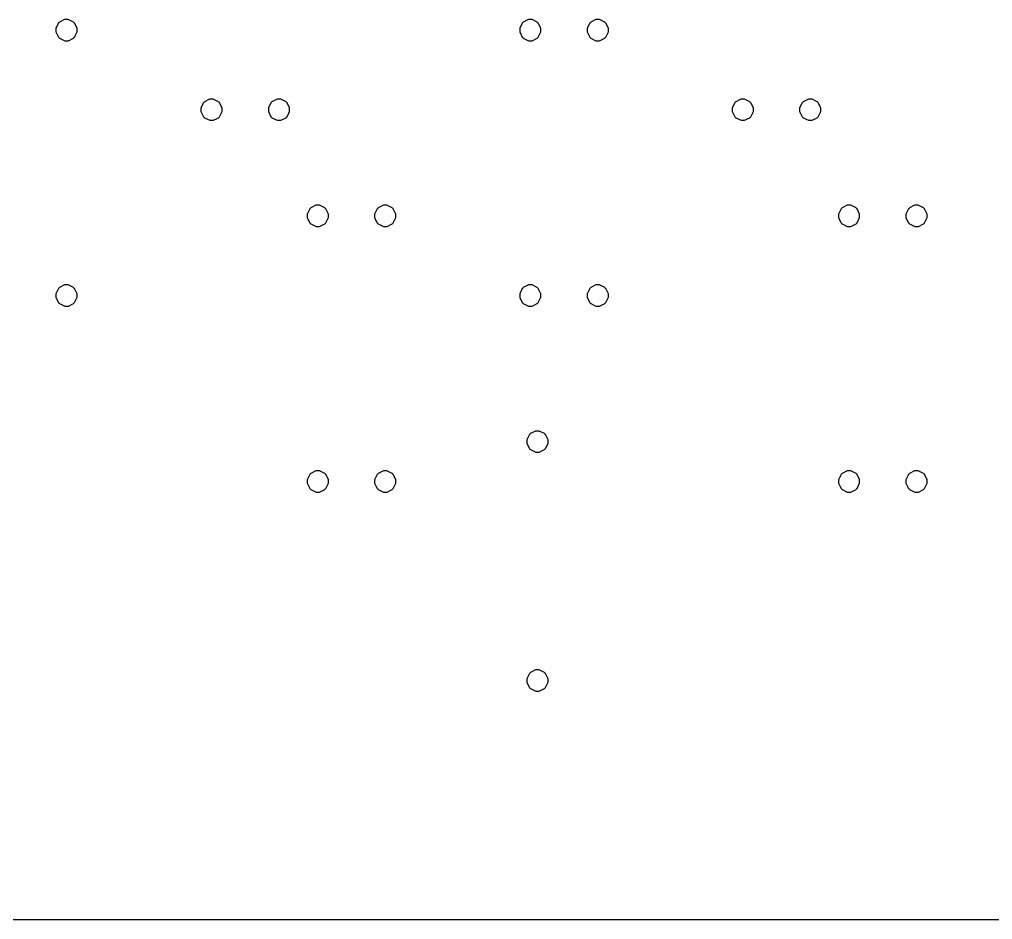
# Model space of a CAD drawing. Extents: x 0 to 294, y 0 to 70.
# Drawn here: x 74 to 110.63, y 0 to 33.9 of the extents above; entities that cross this region are included whole.
import ezdxf

# ---------------------------------------------------------------- set-up
doc = ezdxf.new("R2010")
doc.units = 0
doc.layers.get('0').update_dxf_attribs({"linetype": 'CONTINUOUS'})

msp = doc.modelspace()

# ---------------------------------------------------------------- linework, layer by layer
at = {"color": 0}
for p, q in [((75.4683, 33.7647), (75.3703, 33.5662)), ((75.4874, 33.7826), (75.4683, 33.7647)), ((75.5054, 33.8019), (75.4874, 33.7826)), ((75.6984, 33.8998), (75.5054, 33.8019)), ((75.77, 33.8998), (75.6984, 33.8998)), ((75.8349, 33.8998), (75.77, 33.8998)), ((76.0331, 33.8019), (75.8349, 33.8998)), ((76.0525, 33.7826), (76.0331, 33.8019)), ((76.0705, 33.7647), (76.0525, 33.7826)), ((76.1697, 33.5718), (76.0705, 33.7647)), ((92.928, 33.7647), (92.8303, 33.5662)), ((92.9474, 33.7826), (92.928, 33.7647)), ((92.9651, 33.8019), (92.9474, 33.7826)), ((93.158, 33.8998), (92.9651, 33.8019)), ((93.2296, 33.8998), (93.158, 33.8998)), ((93.2946, 33.8998), (93.2296, 33.8998)), ((93.4932, 33.8019), (93.2946, 33.8998)), ((93.5122, 33.7826), (93.4932, 33.8019)), ((93.5302, 33.7647), (93.5122, 33.7826)), ((93.6293, 33.5718), (93.5302, 33.7647)), ((95.4677, 33.7647), (95.3699, 33.5662)), ((95.4871, 33.7826), (95.4677, 33.7647)), ((95.5051, 33.8019), (95.4871, 33.7826)), ((95.698, 33.8998), (95.5051, 33.8019)), ((95.7696, 33.8998), (95.698, 33.8998)), ((95.8356, 33.8998), (95.7696, 33.8998)), ((96.0342, 33.8019), (95.8356, 33.8998)), ((96.0533, 33.7826), (96.0342, 33.8019)), ((96.0713, 33.7647), (96.0533, 33.7826)), ((96.1704, 33.5718), (96.0713, 33.7647)), ((75.3703, 33.5662), (75.3703, 33.5001)), ((75.3703, 33.5001), (75.3703, 33.4298)), ((75.3703, 33.4298), (75.4683, 33.2369)), ((76.0705, 33.2369), (76.1697, 33.4353)), ((76.1697, 33.5001), (76.1697, 33.5718)), ((76.1697, 33.4353), (76.1697, 33.5001)), ((92.8303, 33.5662), (92.8303, 33.5001)), ((92.8303, 33.5001), (92.8303, 33.4298)), ((92.8303, 33.4298), (92.928, 33.2369)), ((93.5302, 33.2369), (93.6293, 33.4353)), ((93.6293, 33.5001), (93.6293, 33.5718)), ((93.6293, 33.4353), (93.6293, 33.5001)), ((95.3699, 33.5662), (95.3699, 33.5001)), ((95.3699, 33.5001), (95.3699, 33.4298)), ((95.3699, 33.4298), (95.4677, 33.2369)), ((96.0713, 33.2369), (96.1704, 33.4353)), ((96.1704, 33.5001), (96.1704, 33.5718)), ((96.1704, 33.4353), (96.1704, 33.5001)), ((75.4683, 33.2369), (75.4874, 33.2176)), ((75.4874, 33.2176), (75.5054, 33.1997)), ((75.5054, 33.1997), (75.704, 33.1005)), ((75.704, 33.1005), (75.77, 33.1005)), ((75.77, 33.1005), (75.8402, 33.1005)), ((75.8402, 33.1005), (76.0331, 33.1997)), ((76.0331, 33.1997), (76.0525, 33.2176)), ((76.0525, 33.2176), (76.0705, 33.2369)), ((92.928, 33.2369), (92.9474, 33.2176)), ((92.9474, 33.2176), (92.9651, 33.1997)), ((92.9651, 33.1997), (93.1637, 33.1005)), ((93.1637, 33.1005), (93.2296, 33.1005)), ((93.2296, 33.1005), (93.3002, 33.1005)), ((93.3002, 33.1005), (93.4932, 33.1997)), ((93.4932, 33.1997), (93.5122, 33.2176)), ((93.5122, 33.2176), (93.5302, 33.2369)), ((95.4677, 33.2369), (95.4871, 33.2176)), ((95.4871, 33.2176), (95.5051, 33.1997)), ((95.5051, 33.1997), (95.7033, 33.1005)), ((95.7033, 33.1005), (95.7696, 33.1005)), ((95.7696, 33.1005), (95.8398, 33.1005)), ((95.8398, 33.1005), (96.0342, 33.1997)), ((96.0342, 33.1997), (96.0533, 33.2176)), ((96.0533, 33.2176), (96.0713, 33.2369)), ((80.9473, 30.7826), (80.9279, 30.7647)), ((80.9653, 30.8019), (80.9473, 30.7826)), ((81.1583, 30.8997), (80.9653, 30.8019)), ((81.2299, 30.8997), (81.1583, 30.8997)), ((81.2945, 30.8997), (81.2299, 30.8997)), ((81.4931, 30.8019), (81.2945, 30.8997)), ((81.5125, 30.7826), (81.4931, 30.8019)), ((81.5301, 30.7647), (81.5125, 30.7826)), ((83.487, 30.7826), (83.4679, 30.7647)), ((83.505, 30.8019), (83.487, 30.7826)), ((83.6979, 30.8997), (83.505, 30.8019)), ((83.7696, 30.8997), (83.6979, 30.8997)), ((83.8359, 30.8997), (83.7696, 30.8997)), ((84.0341, 30.8019), (83.8359, 30.8997)), ((84.0535, 30.7826), (84.0341, 30.8019)), ((84.0715, 30.7647), (84.0535, 30.7826)), ((100.947, 30.7826), (100.928, 30.7647)), ((100.965, 30.8019), (100.947, 30.7826)), ((101.158, 30.8997), (100.965, 30.8019)), ((101.229, 30.8997), (101.158, 30.8997)), ((101.296, 30.8997), (101.229, 30.8997)), ((101.494, 30.8019), (101.296, 30.8997)), ((101.513, 30.7826), (101.494, 30.8019)), ((101.531, 30.7647), (101.513, 30.7826)), ((103.487, 30.7826), (103.467, 30.7647)), ((103.504, 30.8019), (103.487, 30.7826)), ((103.699, 30.8997), (103.504, 30.8019)), ((103.77, 30.8997), (103.699, 30.8997)), ((103.835, 30.8997), (103.77, 30.8997)), ((104.033, 30.8019), (103.835, 30.8997)), ((104.053, 30.7826), (104.033, 30.8019)), ((104.071, 30.7647), (104.053, 30.7826)), ((80.9279, 30.7647), (80.8302, 30.5663)), ((80.8302, 30.5663), (80.8302, 30.5001)), ((80.8302, 30.5001), (80.8302, 30.4298)), ((80.8302, 30.4298), (80.9279, 30.2369)), ((81.6296, 30.5718), (81.5301, 30.7647)), ((81.5301, 30.2369), (81.6296, 30.4353)), ((81.6296, 30.5001), (81.6296, 30.5718)), ((81.6296, 30.4353), (81.6296, 30.5001)), ((83.4679, 30.7647), (83.3699, 30.5663)), ((83.3699, 30.5663), (83.3699, 30.5001)), ((83.3699, 30.5001), (83.3699, 30.4298)), ((83.3699, 30.4298), (83.4679, 30.2369)), ((84.1707, 30.5718), (84.0715, 30.7647)), ((84.0715, 30.2369), (84.1707, 30.4353)), ((84.1707, 30.5001), (84.1707, 30.5718)), ((84.1707, 30.4353), (84.1707, 30.5001)), ((100.928, 30.7647), (100.83, 30.5663)), ((100.83, 30.5663), (100.83, 30.5001)), ((100.83, 30.5001), (100.83, 30.4298)), ((100.83, 30.4298), (100.928, 30.2369)), ((101.63, 30.5718), (101.531, 30.7647)), ((101.531, 30.2369), (101.63, 30.4353)), ((101.63, 30.5001), (101.63, 30.5718)), ((101.63, 30.4353), (101.63, 30.5001)), ((103.467, 30.7647), (103.37, 30.5663)), ((103.37, 30.5663), (103.37, 30.5001)), ((103.37, 30.5001), (103.37, 30.4298)), ((103.37, 30.4298), (103.467, 30.2369)), ((104.17, 30.5718), (104.071, 30.7647)), ((104.071, 30.2369), (104.17, 30.4353)), ((104.17, 30.5001), (104.17, 30.5718)), ((104.17, 30.4353), (104.17, 30.5001)), ((80.9279, 30.2369), (80.9473, 30.2176)), ((80.9473, 30.2176), (80.9653, 30.1997)), ((80.9653, 30.1997), (81.1636, 30.1005)), ((81.1636, 30.1005), (81.2299, 30.1005)), ((81.2299, 30.1005), (81.3001, 30.1005)), ((81.3001, 30.1005), (81.4931, 30.1997)), ((81.4931, 30.1997), (81.5125, 30.2176)), ((81.5125, 30.2176), (81.5301, 30.2369)), ((83.4679, 30.2369), (83.487, 30.2176)), ((83.487, 30.2176), (83.505, 30.1997)), ((83.505, 30.1997), (83.7036, 30.1005)), ((83.7036, 30.1005), (83.7696, 30.1005)), ((83.7696, 30.1005), (83.8398, 30.1005)), ((83.8398, 30.1005), (84.0341, 30.1997)), ((84.0341, 30.1997), (84.0535, 30.2176)), ((84.0535, 30.2176), (84.0715, 30.2369)), ((100.928, 30.2369), (100.947, 30.2176)), ((100.947, 30.2176), (100.965, 30.1997)), ((100.965, 30.1997), (101.163, 30.1005)), ((101.163, 30.1005), (101.229, 30.1005)), ((101.229, 30.1005), (101.299, 30.1005)), ((101.299, 30.1005), (101.494, 30.1997)), ((101.494, 30.1997), (101.513, 30.2176)), ((101.513, 30.2176), (101.531, 30.2369)), ((103.467, 30.2369), (103.487, 30.2176)), ((103.487, 30.2176), (103.504, 30.1997)), ((103.504, 30.1997), (103.703, 30.1005)), ((103.703, 30.1005), (103.77, 30.1005)), ((103.77, 30.1005), (103.841, 30.1005)), ((103.841, 30.1005), (104.033, 30.1997)), ((104.033, 30.1997), (104.053, 30.2176)), ((104.053, 30.2176), (104.071, 30.2369)), ((84.9284, 26.7643), (84.8293, 26.5658)), ((84.9478, 26.7822), (84.9284, 26.7643)), ((84.9658, 26.8015), (84.9478, 26.7822)), ((85.1588, 26.8993), (84.9658, 26.8015)), ((85.2304, 26.8993), (85.1588, 26.8993)), ((85.295, 26.8993), (85.2304, 26.8993)), ((85.4936, 26.8015), (85.295, 26.8993)), ((85.5126, 26.7822), (85.4936, 26.8015)), ((85.5306, 26.7643), (85.5126, 26.7822)), ((85.6297, 26.5713), (85.5306, 26.7643)), ((87.4681, 26.7643), (87.3704, 26.5658)), ((87.4875, 26.7822), (87.4681, 26.7643)), ((87.5055, 26.8015), (87.4875, 26.7822)), ((87.6984, 26.8993), (87.5055, 26.8015)), ((87.7701, 26.8993), (87.6984, 26.8993)), ((87.8346, 26.8993), (87.7701, 26.8993)), ((88.0332, 26.8015), (87.8346, 26.8993)), ((88.0526, 26.7822), (88.0332, 26.8015)), ((88.0703, 26.7643), (88.0526, 26.7822)), ((88.1697, 26.5713), (88.0703, 26.7643)), ((104.928, 26.7643), (104.83, 26.5658)), ((104.947, 26.7822), (104.928, 26.7643)), ((104.965, 26.8015), (104.947, 26.7822)), ((105.158, 26.8993), (104.965, 26.8015)), ((105.23, 26.8993), (105.158, 26.8993)), ((105.295, 26.8993), (105.23, 26.8993)), ((105.493, 26.8015), (105.295, 26.8993)), ((105.512, 26.7822), (105.493, 26.8015)), ((105.53, 26.7643), (105.512, 26.7822)), ((105.629, 26.5713), (105.53, 26.7643)), ((107.468, 26.7643), (107.37, 26.5658)), ((107.487, 26.7822), (107.468, 26.7643)), ((107.505, 26.8015), (107.487, 26.7822)), ((107.698, 26.8993), (107.505, 26.8015)), ((107.769, 26.8993), (107.698, 26.8993)), ((107.836, 26.8993), (107.769, 26.8993)), ((108.034, 26.8015), (107.836, 26.8993)), ((108.053, 26.7822), (108.034, 26.8015)), ((108.071, 26.7643), (108.053, 26.7822)), ((108.17, 26.5713), (108.071, 26.7643)), ((84.8293, 26.5658), (84.8293, 26.4997)), ((84.8293, 26.4997), (84.8293, 26.4294)), ((84.8293, 26.4294), (84.9284, 26.2365)), ((85.5306, 26.2365), (85.6297, 26.4349)), ((85.6297, 26.4997), (85.6297, 26.5713)), ((85.6297, 26.4349), (85.6297, 26.4997)), ((87.3704, 26.5658), (87.3704, 26.4997)), ((87.3704, 26.4997), (87.3704, 26.4294)), ((87.3704, 26.4294), (87.4681, 26.2365)), ((88.0703, 26.2365), (88.1697, 26.4349)), ((88.1697, 26.4997), (88.1697, 26.5713)), ((88.1697, 26.4349), (88.1697, 26.4997)), ((104.83, 26.5658), (104.83, 26.4997)), ((104.83, 26.4997), (104.83, 26.4294)), ((104.83, 26.4294), (104.928, 26.2365)), ((105.53, 26.2365), (105.629, 26.4349)), ((105.629, 26.4997), (105.629, 26.5713)), ((105.629, 26.4349), (105.629, 26.4997)), ((107.37, 26.5658), (107.37, 26.4997)), ((107.37, 26.4997), (107.37, 26.4294)), ((107.37, 26.4294), (107.468, 26.2365)), ((108.071, 26.2365), (108.17, 26.4349)), ((108.17, 26.4997), (108.17, 26.5713)), ((108.17, 26.4349), (108.17, 26.4997)), ((84.9284, 26.2365), (84.9478, 26.2172)), ((84.9478, 26.2172), (84.9658, 26.1993)), ((84.9658, 26.1993), (85.1641, 26.1001)), ((85.1641, 26.1001), (85.2304, 26.1001)), ((85.2304, 26.1001), (85.3006, 26.1001)), ((85.3006, 26.1001), (85.4936, 26.1993)), ((85.4936, 26.1993), (85.5126, 26.2172)), ((85.5126, 26.2172), (85.5306, 26.2365)), ((87.4681, 26.2365), (87.4875, 26.2172)), ((87.4875, 26.2172), (87.5055, 26.1993)), ((87.5055, 26.1993), (87.7037, 26.1001)), ((87.7037, 26.1001), (87.7701, 26.1001)), ((87.7701, 26.1001), (87.8403, 26.1001)), ((87.8403, 26.1001), (88.0332, 26.1993)), ((88.0332, 26.1993), (88.0526, 26.2172)), ((88.0526, 26.2172), (88.0703, 26.2365)), ((104.928, 26.2365), (104.947, 26.2172)), ((104.947, 26.2172), (104.965, 26.1993)), ((104.965, 26.1993), (105.164, 26.1001)), ((105.164, 26.1001), (105.23, 26.1001)), ((105.23, 26.1001), (105.3, 26.1001)), ((105.3, 26.1001), (105.493, 26.1993)), ((105.493, 26.1993), (105.512, 26.2172)), ((105.512, 26.2172), (105.53, 26.2365)), ((107.468, 26.2365), (107.487, 26.2172)), ((107.487, 26.2172), (107.505, 26.1993)), ((107.505, 26.1993), (107.703, 26.1001)), ((107.703, 26.1001), (107.769, 26.1001)), ((107.769, 26.1001), (107.84, 26.1001)), ((107.84, 26.1001), (108.034, 26.1993)), ((108.034, 26.1993), (108.053, 26.2172)), ((108.053, 26.2172), (108.071, 26.2365)), ((75.6984, 23.8993), (75.5054, 23.8015)), ((75.77, 23.8993), (75.6984, 23.8993)), ((75.8349, 23.8993), (75.77, 23.8993)), ((76.0331, 23.8015), (75.8349, 23.8993)), ((93.158, 23.8993), (92.9651, 23.8015)), ((93.2296, 23.8993), (93.158, 23.8993)), ((93.2946, 23.8993), (93.2296, 23.8993)), ((93.4932, 23.8015), (93.2946, 23.8993)), ((95.698, 23.8993), (95.5051, 23.8015)), ((95.7696, 23.8993), (95.698, 23.8993)), ((95.8356, 23.8993), (95.7696, 23.8993)), ((96.0342, 23.8015), (95.8356, 23.8993)), ((75.4683, 23.7643), (75.3703, 23.5658)), ((75.3703, 23.5658), (75.3703, 23.4997)), ((75.3703, 23.4997), (75.3703, 23.4294)), ((75.4874, 23.7822), (75.4683, 23.7643)), ((75.5054, 23.8015), (75.4874, 23.7822)), ((76.0525, 23.7822), (76.0331, 23.8015)), ((76.0705, 23.7643), (76.0525, 23.7822)), ((76.1697, 23.5713), (76.0705, 23.7643)), ((76.1697, 23.4997), (76.1697, 23.5713)), ((76.1697, 23.4349), (76.1697, 23.4997)), ((92.928, 23.7643), (92.8303, 23.5658)), ((92.8303, 23.5658), (92.8303, 23.4997)), ((92.8303, 23.4997), (92.8303, 23.4294)), ((92.9474, 23.7822), (92.928, 23.7643)), ((92.9651, 23.8015), (92.9474, 23.7822)), ((93.5122, 23.7822), (93.4932, 23.8015)), ((93.5302, 23.7643), (93.5122, 23.7822)), ((93.6293, 23.5713), (93.5302, 23.7643)), ((93.6293, 23.4997), (93.6293, 23.5713)), ((93.6293, 23.4349), (93.6293, 23.4997)), ((95.4677, 23.7643), (95.3699, 23.5658)), ((95.3699, 23.5658), (95.3699, 23.4997)), ((95.3699, 23.4997), (95.3699, 23.4294)), ((95.4871, 23.7822), (95.4677, 23.7643)), ((95.5051, 23.8015), (95.4871, 23.7822)), ((96.0533, 23.7822), (96.0342, 23.8015)), ((96.0713, 23.7643), (96.0533, 23.7822)), ((96.1704, 23.5713), (96.0713, 23.7643)), ((96.1704, 23.4997), (96.1704, 23.5713)), ((96.1704, 23.4349), (96.1704, 23.4997)), ((75.3703, 23.4294), (75.4683, 23.2365)), ((75.4683, 23.2365), (75.4874, 23.2172)), ((75.4874, 23.2172), (75.5054, 23.1993)), ((75.5054, 23.1993), (75.704, 23.1001)), ((75.704, 23.1001), (75.77, 23.1001)), ((75.77, 23.1001), (75.8402, 23.1001)), ((75.8402, 23.1001), (76.0331, 23.1993)), ((76.0331, 23.1993), (76.0525, 23.2172)), ((76.0525, 23.2172), (76.0705, 23.2365)), ((76.0705, 23.2365), (76.1697, 23.4349)), ((92.8303, 23.4294), (92.928, 23.2365)), ((92.928, 23.2365), (92.9474, 23.2172)), ((92.9474, 23.2172), (92.9651, 23.1993)), ((92.9651, 23.1993), (93.1637, 23.1001)), ((93.1637, 23.1001), (93.2296, 23.1001)), ((93.2296, 23.1001), (93.3002, 23.1001)), ((93.3002, 23.1001), (93.4932, 23.1993)), ((93.4932, 23.1993), (93.5122, 23.2172)), ((93.5122, 23.2172), (93.5302, 23.2365)), ((93.5302, 23.2365), (93.6293, 23.4349)), ((95.3699, 23.4294), (95.4677, 23.2365)), ((95.4677, 23.2365), (95.4871, 23.2172)), ((95.4871, 23.2172), (95.5051, 23.1993)), ((95.5051, 23.1993), (95.7033, 23.1001)), ((95.7033, 23.1001), (95.7696, 23.1001)), ((95.7696, 23.1001), (95.8398, 23.1001)), ((95.8398, 23.1001), (96.0342, 23.1993)), ((96.0342, 23.1993), (96.0533, 23.2172)), ((96.0533, 23.2172), (96.0713, 23.2365)), ((96.0713, 23.2365), (96.1704, 23.4349)), ((93.4283, 18.3996), (93.2353, 18.3017)), ((93.4999, 18.3996), (93.4283, 18.3996)), ((93.5648, 18.3996), (93.4999, 18.3996)), ((93.763, 18.3017), (93.5648, 18.3996)), ((93.1982, 18.2645), (93.1002, 18.0661)), ((93.1002, 18.0661), (93.1002, 17.9999)), ((93.1002, 17.9999), (93.1002, 17.9296)), ((93.2173, 18.2824), (93.1982, 18.2645)), ((93.2353, 18.3017), (93.2173, 18.2824)), ((93.7824, 18.2824), (93.763, 18.3017)), ((93.8004, 18.2645), (93.7824, 18.2824)), ((93.8996, 18.0716), (93.8004, 18.2645)), ((93.8996, 17.9999), (93.8996, 18.0716)), ((93.8996, 17.9352), (93.8996, 17.9999)), ((93.1002, 17.9296), (93.1982, 17.7367)), ((93.1982, 17.7367), (93.2173, 17.7175)), ((93.2173, 17.7175), (93.2353, 17.6995)), ((93.2353, 17.6995), (93.4339, 17.6003)), ((93.4339, 17.6003), (93.4999, 17.6003)), ((93.4999, 17.6003), (93.5701, 17.6003)), ((93.5701, 17.6003), (93.763, 17.6995)), ((93.763, 17.6995), (93.7824, 17.7175)), ((93.7824, 17.7175), (93.8004, 17.7367)), ((93.8004, 17.7367), (93.8996, 17.9352)), ((85.1588, 16.9003), (84.9658, 16.8024)), ((85.2304, 16.9003), (85.1588, 16.9003)), ((85.295, 16.9003), (85.2304, 16.9003)), ((85.4936, 16.8024), (85.295, 16.9003)), ((87.6984, 16.9003), (87.5055, 16.8024)), ((87.7701, 16.9003), (87.6984, 16.9003)), ((87.8346, 16.9003), (87.7701, 16.9003)), ((88.0332, 16.8024), (87.8346, 16.9003)), ((105.158, 16.9003), (104.965, 16.8024)), ((105.23, 16.9003), (105.158, 16.9003)), ((105.295, 16.9003), (105.23, 16.9003)), ((105.493, 16.8024), (105.295, 16.9003)), ((107.698, 16.9003), (107.505, 16.8024)), ((107.769, 16.9003), (107.698, 16.9003)), ((107.836, 16.9003), (107.769, 16.9003)), ((108.034, 16.8024), (107.836, 16.9003)), ((84.9284, 16.7652), (84.8293, 16.5668)), ((84.8293, 16.5668), (84.8293, 16.5006)), ((84.8293, 16.5006), (84.8293, 16.4303)), ((84.9478, 16.7831), (84.9284, 16.7652)), ((84.9658, 16.8024), (84.9478, 16.7831)), ((85.5126, 16.7831), (85.4936, 16.8024)), ((85.5306, 16.7652), (85.5126, 16.7831)), ((85.6297, 16.5723), (85.5306, 16.7652)), ((85.6297, 16.5006), (85.6297, 16.5723)), ((85.6297, 16.4345), (85.6297, 16.5006)), ((87.4681, 16.7652), (87.3704, 16.5668)), ((87.3704, 16.5668), (87.3704, 16.5006)), ((87.3704, 16.5006), (87.3704, 16.4303)), ((87.4875, 16.7831), (87.4681, 16.7652)), ((87.5055, 16.8024), (87.4875, 16.7831)), ((88.0526, 16.7831), (88.0332, 16.8024)), ((88.0703, 16.7652), (88.0526, 16.7831)), ((88.1697, 16.5723), (88.0703, 16.7652)), ((88.1697, 16.5006), (88.1697, 16.5723)), ((88.1697, 16.4345), (88.1697, 16.5006)), ((104.928, 16.7652), (104.83, 16.5668)), ((104.83, 16.5668), (104.83, 16.5006)), ((104.83, 16.5006), (104.83, 16.4303)), ((104.947, 16.7831), (104.928, 16.7652)), ((104.965, 16.8024), (104.947, 16.7831)), ((105.512, 16.7831), (105.493, 16.8024)), ((105.53, 16.7652), (105.512, 16.7831)), ((105.629, 16.5723), (105.53, 16.7652)), ((105.629, 16.5006), (105.629, 16.5723)), ((105.629, 16.4345), (105.629, 16.5006)), ((107.468, 16.7652), (107.37, 16.5668)), ((107.37, 16.5668), (107.37, 16.5006)), ((107.37, 16.5006), (107.37, 16.4303)), ((107.487, 16.7831), (107.468, 16.7652)), ((107.505, 16.8024), (107.487, 16.7831)), ((108.053, 16.7831), (108.034, 16.8024)), ((108.071, 16.7652), (108.053, 16.7831)), ((108.17, 16.5723), (108.071, 16.7652)), ((108.17, 16.5006), (108.17, 16.5723)), ((108.17, 16.4345), (108.17, 16.5006)), ((84.8293, 16.4303), (84.9284, 16.236)), ((84.9284, 16.236), (84.9478, 16.2168)), ((84.9478, 16.2168), (84.9658, 16.1988)), ((84.9658, 16.1988), (85.1641, 16.0996)), ((85.3006, 16.0996), (85.4936, 16.1988)), ((85.4936, 16.1988), (85.5126, 16.2168)), ((85.5126, 16.2168), (85.5306, 16.236)), ((85.5306, 16.236), (85.6297, 16.4345)), ((87.3704, 16.4303), (87.4681, 16.236)), ((87.4681, 16.236), (87.4875, 16.2168)), ((87.4875, 16.2168), (87.5055, 16.1988)), ((87.5055, 16.1988), (87.7037, 16.0996)), ((87.8403, 16.0996), (88.0332, 16.1988)), ((88.0332, 16.1988), (88.0526, 16.2168)), ((88.0526, 16.2168), (88.0703, 16.236)), ((88.0703, 16.236), (88.1697, 16.4345)), ((104.83, 16.4303), (104.928, 16.236)), ((104.928, 16.236), (104.947, 16.2168)), ((104.947, 16.2168), (104.965, 16.1988)), ((104.965, 16.1988), (105.164, 16.0996)), ((105.3, 16.0996), (105.493, 16.1988)), ((105.493, 16.1988), (105.512, 16.2168)), ((105.512, 16.2168), (105.53, 16.236)), ((105.53, 16.236), (105.629, 16.4345)), ((107.37, 16.4303), (107.468, 16.236)), ((107.468, 16.236), (107.487, 16.2168)), ((107.487, 16.2168), (107.505, 16.1988)), ((107.505, 16.1988), (107.703, 16.0996)), ((107.84, 16.0996), (108.034, 16.1988)), ((108.034, 16.1988), (108.053, 16.2168)), ((108.053, 16.2168), (108.071, 16.236)), ((108.071, 16.236), (108.17, 16.4345)), ((85.1641, 16.0996), (85.2304, 16.0996)), ((85.2304, 16.0996), (85.3006, 16.0996)), ((87.7037, 16.0996), (87.7701, 16.0996)), ((87.7701, 16.0996), (87.8403, 16.0996)), ((105.164, 16.0996), (105.23, 16.0996)), ((105.23, 16.0996), (105.3, 16.0996)), ((107.703, 16.0996), (107.769, 16.0996)), ((107.769, 16.0996), (107.84, 16.0996)), ((93.1982, 9.26454), (93.1002, 9.06611)), ((93.2173, 9.28247), (93.1982, 9.26454)), ((93.2353, 9.30176), (93.2173, 9.28247)), ((93.4283, 9.39959), (93.2353, 9.30176)), ((93.4999, 9.39959), (93.4283, 9.39959)), ((93.5648, 9.39959), (93.4999, 9.39959)), ((93.763, 9.30176), (93.5648, 9.39959)), ((93.7824, 9.28247), (93.763, 9.30176)), ((93.8004, 9.26454), (93.7824, 9.28247)), ((93.8996, 9.07161), (93.8004, 9.26454)), ((93.1002, 9.06611), (93.1002, 8.99996)), ((93.1002, 8.99996), (93.1002, 8.92969)), ((93.1002, 8.92969), (93.1982, 8.73675)), ((93.8004, 8.73675), (93.8996, 8.93519)), ((93.8996, 8.99996), (93.8996, 9.07161)), ((93.8996, 8.93519), (93.8996, 8.99996)), ((93.1982, 8.73675), (93.2173, 8.71746)), ((93.2173, 8.71746), (93.2353, 8.69957)), ((93.2353, 8.69957), (93.4339, 8.60033)), ((93.4339, 8.60033), (93.4999, 8.60033)), ((93.4999, 8.60033), (93.5701, 8.60033)), ((93.5701, 8.60033), (93.763, 8.69957)), ((93.763, 8.69957), (93.7824, 8.71746)), ((93.7824, 8.71746), (93.8004, 8.73675)), ((73.4991, 0), (238.875, 0))]:
    msp.add_line(p, q, dxfattribs=at)

doc.saveas('drawing.dxf')
